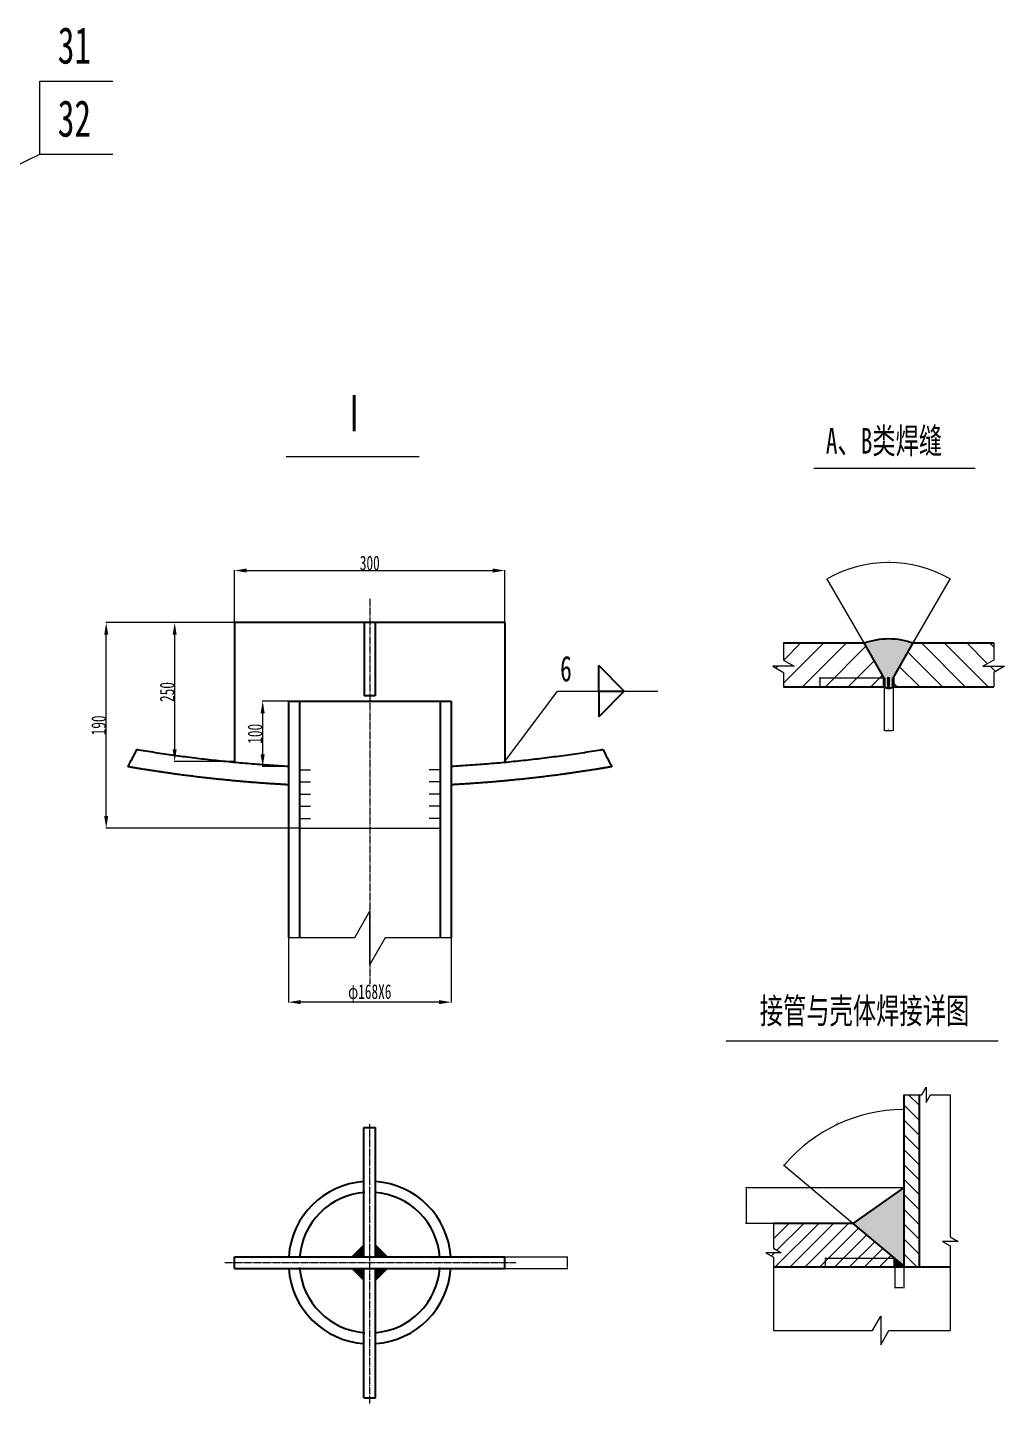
# Model space of a CAD drawing. Header units: millimetres. Extents: x -8910 to 8910, y -12615 to 12615.
# Drawn here: x -1624 to 2386, y -1146 to 4503 of the extents above; entities that cross this region are included whole.
import ezdxf

# ---------------------------------------------------------------- set-up
doc = ezdxf.new("R2010")
doc.units = ezdxf.units.MM
doc.linetypes.add('EB_DASHDOT', pattern=[39, 30, -3, 3, -3])
for name, color, linetype, lineweight in [('CAXA0', 7, 'Continuous', 35), ('CAXA1', 1, 'EB_DASHDOT', 25), ('CAXA3', 7, 'Continuous', 25), ('CAXA4', 2, 'Continuous', 25), ('CAXA5', 4, 'Continuous', 25)]:
    doc.layers.add(name, color=color, linetype=linetype, lineweight=lineweight)
doc.styles.add('标准', font='SIMFANG.TTF', dxfattribs={"width": 0.667})
doc.dimstyles.new('标准', dxfattribs={"dimtxt": 3.5, "dimasz": 3.5, "dimexe": 2, "dimexo": 0, "dimtad": 1, "dimdec": 1, "dimdsep": 46, "dimtxsty": '标准', "dimcen": 0, "dimdle": 4, "dimazin": 2, "dimtfac": 1, "dimtdec": 1, "dimtmove": 0, "dimatfit": 3, "dimldrblk": 'NONE', "dimfxl": 1, "dimtolj": 1, "dimtzin": 0, "dimarcsym": 0})

# ---------------------------------------------------------------- blocks, each defined once
blk = doc.blocks.new('*D146')
at = {"layer": 'CAXA4', "color": 0, "lineweight": -2}
for p, q in [((-553.4, 765.8), (-553.4, 499.7)), ((114.1, 765.8), (114.1, 499.7)), ((64.1, 501.7), (-503.4, 501.7))]:
    blk.add_line(p, q, dxfattribs=at)
at = {"layer": 'CAXA4', "color": 0}
for points in [[(-503.4, 510.1), (-503.4, 493.4), (-553.4, 501.7)], [(64.1, 510.1), (64.1, 493.4), (114.1, 501.7)]]:
    blk.add_solid(points, dxfattribs=at)
at = {"layer": 'Defpoints', "color": 0}
for p in [(-553.4, 765.8), (114.1, 765.8), (-553.4, 501.7)]:
    blk.add_point(p, dxfattribs=at)
at = {"layer": 'CAXA4', "color": 0, "insert": (-219.6, 536.9), "char_height": 60, "attachment_point": 5, "style": '标准'}
blk.add_mtext('\\A1;\\fFangSong_GB2312;φ168X6', dxfattribs=at)
blk = doc.blocks.new('_None')
blk = doc.blocks.new('*D93')
at = {"layer": 'CAXA4', "color": 0, "lineweight": -2}
for p, q in [((-774.6, 2059.6), (-1303.5, 2059.6)), ((-1301.5, 1265.9), (-1301.5, 2009.6)), ((-508.4, 1215.9), (-1303.5, 1215.9))]:
    blk.add_line(p, q, dxfattribs=at)
at = {"layer": 'CAXA4', "color": 0}
for points in [[(-1309.8, 2009.6), (-1293.1, 2009.6), (-1301.5, 2059.6)], [(-1309.8, 1265.9), (-1293.1, 1265.9), (-1301.5, 1215.9)]]:
    blk.add_solid(points, dxfattribs=at)
at = {"layer": 'Defpoints', "color": 0}
for p in [(-1301.5, 2059.6), (-774.6, 2059.6), (-508.4, 1215.9)]:
    blk.add_point(p, dxfattribs=at)
at = {"layer": 'CAXA4', "color": 0, "insert": (-1332.1, 1637.8), "char_height": 60, "attachment_point": 5, "rotation": 90, "style": '标准'}
blk.add_mtext('\\A1;\\fFangSong_GB2312;190', dxfattribs=at)
blk = doc.blocks.new('*D92')
at = {"layer": 'CAXA4', "color": 0, "lineweight": -2}
for p, q in [((-774.6, 2059.6), (-1022.5, 2059.6)), ((-1020.5, 2009.6), (-1020.5, 1539.9)), ((-774.6, 1489.9), (-1022.5, 1489.9))]:
    blk.add_line(p, q, dxfattribs=at)
at = {"layer": 'CAXA4', "color": 0}
for points in [[(-1028.9, 2009.6), (-1012.2, 2009.6), (-1020.5, 2059.6)], [(-1028.9, 1539.9), (-1012.2, 1539.9), (-1020.5, 1489.9)]]:
    blk.add_solid(points, dxfattribs=at)
at = {"layer": 'Defpoints', "color": 0}
for p in [(-774.6, 2059.6), (-1020.5, 1489.9), (-774.6, 1489.9)]:
    blk.add_point(p, dxfattribs=at)
at = {"layer": 'CAXA4', "color": 0, "insert": (-1051.2, 1774.8), "char_height": 60, "attachment_point": 5, "rotation": 90, "style": '标准'}
blk.add_mtext('\\A1;{\\fFangSong_GB2312|b0|i0|c134|p0;250}', dxfattribs=at)
blk = doc.blocks.new('*D94')
at = {"layer": 'CAXA4', "color": 0, "lineweight": -2}
for p, q in [((-774.6, 2059.6), (-774.6, 2275.5)), ((-724.6, 2273.5), (285.4, 2273.5)), ((335.4, 2059.6), (335.4, 2275.5))]:
    blk.add_line(p, q, dxfattribs=at)
at = {"layer": 'CAXA4', "color": 0}
for points in [[(-724.6, 2281.8), (-724.6, 2265.1), (-774.6, 2273.5)], [(285.4, 2281.8), (285.4, 2265.1), (335.4, 2273.5)]]:
    blk.add_solid(points, dxfattribs=at)
at = {"layer": 'Defpoints', "color": 0}
for p in [(335.4, 2273.5), (-774.6, 2059.6), (335.4, 2059.6)]:
    blk.add_point(p, dxfattribs=at)
at = {"layer": 'CAXA4', "color": 0, "insert": (-219.6, 2304.1), "char_height": 60, "attachment_point": 5, "style": '标准'}
blk.add_mtext('\\A1;\\fFangSong_GB2312;300', dxfattribs=at)
blk = doc.blocks.new('CAXBLOCK89', base_point=(551.4, 1778))
at = {"layer": 'CAXA3', "color": 0, "linetype": 'Continuous', "lineweight": 25}
blk.add_line((335.4, 1489.9), (551.4, 1778), dxfattribs=at)
at = {"layer": 'CAXA4', "color": 0, "linetype": 'Continuous', "lineweight": 35}
for p, q in [((720.1, 1778), (720.1, 1883)), ((825.1, 1778), (720.1, 1883)), ((720.1, 1778), (825.1, 1778)), ((720.1, 1778), (825.1, 1778)), ((720.1, 1778), (720.1, 1673)), ((825.1, 1778), (720.1, 1673))]:
    blk.add_line(p, q, dxfattribs=at)
at = {"layer": 'CAXA4', "color": 0, "linetype": 'Continuous', "lineweight": 25}
blk.add_line((551.4, 1778), (962.3, 1778), dxfattribs=at)
at = {"layer": 'CAXA4', "color": 0, "linetype": 'Continuous', "lineweight": 25, "insert": (561.9, 1923.4), "char_height": 105, "attachment_point": 1, "style": '标准'}
blk.add_mtext('\\fFangSong_GB2312;6', dxfattribs=at)
blk = doc.blocks.new('*D161')
at = {"layer": 'CAXA4', "color": 0, "lineweight": -2}
for p, q in [((335.4, -543.3), (593.6, -543.3)), ((591.6, -587.8), (591.6, -546.8)), ((335.4, -591.3), (593.6, -591.3))]:
    blk.add_line(p, q, dxfattribs=at)
at = {"layer": 'CAXA4', "color": 0}
for points in [[(591, -546.8), (592.2, -546.8), (591.6, -543.3)], [(591, -587.8), (592.2, -587.8), (591.6, -591.3)]]:
    blk.add_solid(points, dxfattribs=at)
at = {"layer": 'Defpoints', "color": 0}
for p in [(335.4, -543.3), (591.6, -543.3), (335.4, -591.3)]:
    blk.add_point(p, dxfattribs=at)
at = {"layer": 'CAXA4', "color": 0, "insert": (589.2, -567.3), "char_height": 3.5, "attachment_point": 5, "rotation": 90, "style": '标准'}
blk.add_mtext('\\A1;\\fFangSong_GB2312;6', dxfattribs=at)
blk = doc.blocks.new('*D162')
at = {"layer": 'CAXA4', "color": 0, "lineweight": -2}
for p, q in [((1936.3, -568.6), (1936.3, -672.3)), ((1972.3, -568.6), (1972.3, -672.3)), ((1939.8, -670.3), (1968.8, -670.3))]:
    blk.add_line(p, q, dxfattribs=at)
at = {"layer": 'CAXA4', "color": 0}
for points in [[(1939.8, -669.7), (1939.8, -670.9), (1936.3, -670.3)], [(1968.8, -669.7), (1968.8, -670.9), (1972.3, -670.3)]]:
    blk.add_solid(points, dxfattribs=at)
at = {"layer": 'Defpoints', "color": 0}
for p in [(1936.3, -568.6), (1972.3, -568.6), (1972.3, -670.3)]:
    blk.add_point(p, dxfattribs=at)
at = {"layer": 'CAXA4', "color": 0, "insert": (1954.3, -667.9), "char_height": 3.5, "attachment_point": 5, "style": '标准'}
blk.add_mtext('\\A1;\\fFangSong_GB2312;2+0.5', dxfattribs=at)
blk = doc.blocks.new('CAXBLOCK92', base_point=(1697.7, -474.4))
at = {"layer": 'CAXA5', "color": 0, "linetype": 'Continuous', "lineweight": 25}
for p, q in [((1437.4, -470.1), (1501, -406.5)), ((1437.4, -409.1), (1439.9, -406.5)), ((1443.3, -586.4), (1623.2, -406.5)), ((1451.7, -516.9), (1562.1, -406.5)), ((1504.4, -586.4), (1684.3, -406.5)), ((1565.5, -586.4), (1745.4, -406.5)), ((1626.6, -586.4), (1787.1, -425.9)), ((1687.7, -586.4), (1820.3, -453.8)), ((1748.8, -586.4), (1853.5, -481.7)), ((1428.8, -539.8), (1441.9, -526.7)), ((1809.9, -586.4), (1886.7, -509.6)), ((1871, -586.4), (1919.9, -537.4)), ((1932.1, -586.4), (1936.2, -582.2))]:
    blk.add_line(p, q, dxfattribs=at)
blk = doc.blocks.new('CAXBLOCK93', base_point=(2036.9, -390.6))
at = {"layer": 'CAXA5', "color": 0, "linetype": 'Continuous', "lineweight": 25}
for p, q in [((2035.3, 78.2), (1992.9, 120.5)), ((2035.3, 17.1), (1972.3, 80.1)), ((2035.3, -44), (1972.3, 19)), ((2035.3, -105.1), (1972.3, -42.1)), ((2035.3, -166.2), (1972.3, -103.2)), ((2035.3, -227.3), (1972.3, -164.3)), ((2035.3, -288.4), (1972.3, -225.4)), ((2035.3, -349.5), (1972.3, -286.5)), ((2035.3, -410.6), (1972.3, -347.6)), ((2035.3, -471.7), (1972.3, -408.7)), ((2035.3, -532.8), (1972.3, -469.8)), ((2027.8, -586.4), (1972.3, -530.9))]:
    blk.add_line(p, q, dxfattribs=at)
blk = doc.blocks.new('*D163')
at = {"layer": 'CAXA4', "color": 0, "lineweight": -2}
for p, q in [((1972.3, -165.3), (1972.3, 62.4)), ((1763.9, -406.5), (1479.1, -167.6))]:
    blk.add_line(p, q, dxfattribs=at)
blk.add_arc((1972.3, -581.3), 641.7, 90.3125, 139.6875, dxfattribs=at)
at = {"layer": 'CAXA4', "color": 0}
for points in [[(1968.7, 61), (1968.8, 59.8), (1972.3, 60.4)], [(1483.4, -166.5), (1482.5, -165.8), (1480.7, -168.8)]]:
    blk.add_solid(points, dxfattribs=at)
at = {"layer": 'Defpoints', "color": 0}
for p in [(1788.2, 33.4), (1972.3, -165.3), (1763.9, -406.5), (1972.3, -581.3), (1972.3, -586.4)]:
    blk.add_point(p, dxfattribs=at)
at = {"layer": 'CAXA4', "color": 0, "insert": (1699, 4.7), "char_height": 3.5, "attachment_point": 5, "rotation": 25, "style": '标准'}
blk.add_mtext('\\A1;\\fFangSong_GB2312;50{%%D}\\S+5%d^ +5%d;', dxfattribs=at)
blk = doc.blocks.new('*D164')
at = {"layer": 'CAXA4', "color": 0, "lineweight": -2}
for p, q in [((1819.3, -260.7), (1322.8, -260.7)), ((1324.8, -264.2), (1324.8, -403)), ((1763.9, -406.5), (1322.8, -406.5))]:
    blk.add_line(p, q, dxfattribs=at)
at = {"layer": 'CAXA4', "color": 0}
for points in [[(1324.2, -264.2), (1325.4, -264.2), (1324.8, -260.7)], [(1324.2, -403), (1325.4, -403), (1324.8, -406.5)]]:
    blk.add_solid(points, dxfattribs=at)
at = {"layer": 'Defpoints', "color": 0}
for p in [(1819.3, -260.7), (1324.8, -406.5), (1763.9, -406.5)]:
    blk.add_point(p, dxfattribs=at)
at = {"layer": 'CAXA4', "color": 0, "insert": (1322.4, -333.6), "char_height": 3.5, "attachment_point": 5, "rotation": 90, "style": '标准'}
blk.add_mtext('\\A1;\\fFangSong_GB2312;6', dxfattribs=at)
blk = doc.blocks.new('*D165')
at = {"layer": 'CAXA4', "color": 0, "lineweight": -2}
for p, q in [((1936.3, -550.6), (1648.2, -550.6)), ((1650.2, -554.1), (1650.2, -583.1)), ((1936.3, -586.6), (1648.2, -586.6))]:
    blk.add_line(p, q, dxfattribs=at)
at = {"layer": 'CAXA4', "color": 0}
for points in [[(1649.6, -554.1), (1650.8, -554.1), (1650.2, -550.6)], [(1649.6, -583.1), (1650.8, -583.1), (1650.2, -586.6)]]:
    blk.add_solid(points, dxfattribs=at)
at = {"layer": 'Defpoints', "color": 0}
for p in [(1936.3, -550.6), (1650.2, -586.6), (1936.3, -586.6)]:
    blk.add_point(p, dxfattribs=at)
at = {"layer": 'CAXA4', "color": 0, "insert": (1645.7, -568.6), "char_height": 3.5, "attachment_point": 5, "rotation": 90, "style": '标准'}
blk.add_mtext('\\A1;\\fFangSong_GB2312;1\\S+0.5^ -0.5;', dxfattribs=at)
blk = doc.blocks.new('*D166')
at = {"layer": 'CAXA4', "color": 0, "lineweight": -2}
for p, q in [((1809.1, 1976.1), (1656.5, 2240.3)), ((2011.4, 1976.1), (2163.9, 2240.3))]:
    blk.add_line(p, q, dxfattribs=at)
blk.add_arc((1910.2, 1800.9), 505.4, 60.3968, 119.6032, dxfattribs=at)
at = {"layer": 'CAXA4', "color": 0}
for points in [[(1660.8, 2239.8), (1660.3, 2240.8), (1657.5, 2238.6)], [(2160.2, 2240.8), (2159.6, 2239.8), (2162.9, 2238.6)]]:
    blk.add_solid(points, dxfattribs=at)
at = {"layer": 'Defpoints', "color": 0}
for p in [(1998, 2298.6), (1809.1, 1976.1), (2011.4, 1976.1), (1892.2, 1832.1), (1928.2, 1832.1)]:
    blk.add_point(p, dxfattribs=at)
at = {"layer": 'CAXA4', "color": 0, "insert": (1910.2, 2311.2), "char_height": 3.5, "attachment_point": 5, "style": '标准'}
blk.add_mtext('\\A1;\\fFangSong_GB2312;60{%%D}\\S+5%d^ +5%d;', dxfattribs=at)
blk = doc.blocks.new('*D167')
at = {"layer": 'CAXA4', "color": 0, "lineweight": -2}
for p, q in [((1892.2, 1832.1), (1892.2, 1614.8)), ((1928.2, 1832.1), (1928.2, 1614.8)), ((1895.7, 1616.8), (1924.7, 1616.8))]:
    blk.add_line(p, q, dxfattribs=at)
at = {"layer": 'CAXA4', "color": 0}
for points in [[(1895.7, 1617.3), (1895.7, 1616.2), (1892.2, 1616.8)], [(1924.7, 1617.3), (1924.7, 1616.2), (1928.2, 1616.8)]]:
    blk.add_solid(points, dxfattribs=at)
at = {"layer": 'Defpoints', "color": 0}
for p in [(1892.2, 1832.1), (1928.2, 1832.1), (1928.2, 1616.8)]:
    blk.add_point(p, dxfattribs=at)
at = {"layer": 'CAXA4', "color": 0, "insert": (1910.2, 1621.2), "char_height": 3.5, "attachment_point": 5, "style": '标准'}
blk.add_mtext('\\A1;\\fFangSong_GB2312;1\\S+1^ -1;', dxfattribs=at)
blk = doc.blocks.new('*D168')
at = {"layer": 'CAXA4', "color": 0, "lineweight": -2}
for p, q in [((1892.2, 1832.1), (1625.1, 1832.1)), ((1627.1, 1828.6), (1627.1, 1799.6)), ((1892.2, 1796.1), (1625.1, 1796.1))]:
    blk.add_line(p, q, dxfattribs=at)
at = {"layer": 'CAXA4', "color": 0}
for points in [[(1626.5, 1828.6), (1627.6, 1828.6), (1627.1, 1832.1)], [(1626.5, 1799.6), (1627.6, 1799.6), (1627.1, 1796.1)]]:
    blk.add_solid(points, dxfattribs=at)
at = {"layer": 'Defpoints', "color": 0}
for p in [(1892.2, 1832.1), (1627.1, 1796.1), (1892.2, 1796.1)]:
    blk.add_point(p, dxfattribs=at)
at = {"layer": 'CAXA4', "color": 0, "insert": (1622.6, 1814.1), "char_height": 3.5, "attachment_point": 5, "rotation": 90, "style": '标准'}
blk.add_mtext('\\A1;\\fFangSong_GB2312;1.5\\S+1^ -1;', dxfattribs=at)
blk = doc.blocks.new('CAXBLOCK105', base_point=(2139.5, 1890.9))
at = {"layer": 'CAXA5', "color": 0, "linetype": 'Continuous', "lineweight": 25}
for p, q in [((2131.4, 1796.1), (1989.4, 1938.1)), ((2224.8, 1796.1), (2044.8, 1976.1)), ((2318.1, 1796.1), (2138.1, 1976.1)), ((2316.3, 1891.2), (2231.5, 1976.1)), ((2341.6, 1959.3), (2324.8, 1976.1)), ((2038.1, 1796.1), (1955.3, 1878.9)), ((2348.4, 1859.1), (2327.1, 1880.4)), ((1944.8, 1796.1), (1928.2, 1812.6))]:
    blk.add_line(p, q, dxfattribs=at)
blk = doc.blocks.new('CAXBLOCK106', base_point=(1631.8, 1882.6))
at = {"layer": 'CAXA5', "color": 0, "linetype": 'Continuous', "lineweight": 25}
for p, q in [((1478.9, 1811.1), (1643.8, 1976.1)), ((1479.6, 1905.2), (1550.4, 1976.1)), ((1557.1, 1796.1), (1737.1, 1976.1)), ((1650.5, 1796.1), (1816.9, 1962.5)), ((1447.5, 1873.1), (1454.8, 1880.4)), ((1743.8, 1796.1), (1851.1, 1903.3)), ((1837.1, 1796.1), (1885.2, 1844.2))]:
    blk.add_line(p, q, dxfattribs=at)
blk = doc.blocks.new('CAXBLOCK175', base_point=(-1129.8, 3982.8))
at = {"layer": 'CAXA3', "linetype": 'Continuous', "lineweight": 25}
blk.add_hatch(color=0, dxfattribs=at).paths.add_polyline_path([(-2891.4, 3262.7), (-2891.5, 3264.4), (-2891.9, 3266.1), (-2892.6, 3267.8), (-2893.5, 3269.3), (-2894.7, 3270.6), (-2896, 3271.8), (-2897.5, 3272.7), (-2899.1, 3273.4), (-2900.9, 3273.8), (-2902.6, 3273.9), (-2904.4, 3273.8), (-2906.1, 3273.4), (-2907.7, 3272.7), (-2909.2, 3271.8), (-2910.6, 3270.6), (-2911.7, 3269.3), (-2912.6, 3267.8), (-2913.3, 3266.1), (-2913.7, 3264.4), (-2913.9, 3262.7), (-2913.7, 3260.9), (-2913.3, 3259.2), (-2912.6, 3257.5), (-2911.7, 3256), (-2910.6, 3254.7), (-2909.2, 3253.6), (-2907.7, 3252.6), (-2906.1, 3252), (-2904.4, 3251.5), (-2902.6, 3251.4), (-2900.9, 3251.5), (-2899.1, 3252), (-2897.5, 3252.6), (-2896, 3253.6), (-2894.7, 3254.7), (-2893.5, 3256), (-2892.6, 3257.5), (-2891.9, 3259.2), (-2891.5, 3260.9)], flags=0)
at = {"layer": 'CAXA3', "color": 0, "linetype": 'Continuous', "lineweight": 25}
for p, q in [((-2902.6, 3262.7), (-1429.8, 3982.8)), ((-1429.8, 3982.8), (-1129.8, 3982.8))]:
    blk.add_line(p, q, dxfattribs=at)
at = {"layer": 'CAXA3', "color": 0, "linetype": 'Continuous', "lineweight": 25, "insert": (-1355.8, 4204.4), "char_height": 150, "attachment_point": 1, "style": '标准'}
blk.add_mtext('\\fFangSong_GB2312;32', dxfattribs=at)
blk = doc.blocks.new('CAXBLOCK176', base_point=(-1129.8, 4282.8))
at = {"layer": 'CAXA3', "color": 0, "linetype": 'Continuous', "lineweight": 25}
for p, q in [((-1429.8, 3982.8), (-1429.8, 4282.8)), ((-1429.8, 4282.8), (-1129.8, 4282.8))]:
    blk.add_line(p, q, dxfattribs=at)
at = {"layer": 'CAXA3', "color": 0, "linetype": 'Continuous', "lineweight": 25, "insert": (-1355.8, 4504.4), "char_height": 150, "attachment_point": 1, "style": '标准'}
blk.add_mtext('\\fFangSong_GB2312;31', dxfattribs=at)
blk = doc.blocks.new('CAXBLOCK174', base_point=(-2902.6, 3262.7))
at = {"layer": 'CAXA3', "color": 0}
for name, p in [('CAXBLOCK176', (-1129.8, 4282.8)), ('CAXBLOCK175', (-1129.8, 3982.8))]:
    blk.add_blockref(name, p, dxfattribs=at)
blk = doc.blocks.new('*D156')
at = {"layer": 'CAXA4', "color": 0, "lineweight": -2}
for p, q in [((-553.4, 1737.9), (-661.3, 1737.9)), ((-659.3, 1687.9), (-659.3, 1519)), ((-553.4, 1469), (-661.3, 1469))]:
    blk.add_line(p, q, dxfattribs=at)
at = {"layer": 'CAXA4', "color": 0}
for points in [[(-667.6, 1687.9), (-650.9, 1687.9), (-659.3, 1737.9)], [(-667.6, 1519), (-650.9, 1519), (-659.3, 1469)]]:
    blk.add_solid(points, dxfattribs=at)
at = {"layer": 'Defpoints', "color": 0}
for p in [(-553.4, 1737.9), (-659.3, 1469), (-553.4, 1469)]:
    blk.add_point(p, dxfattribs=at)
at = {"layer": 'CAXA4', "color": 0, "insert": (-690.5, 1603.4), "char_height": 60, "attachment_point": 5, "rotation": 90, "style": '标准'}
blk.add_mtext('\\A1;100', dxfattribs=at)

msp = doc.modelspace()

# ---------------------------------------------------------------- hatches: boundary and pattern name
at = {"layer": 'CAXA0', "linetype": 'Continuous', "lineweight": 25}
for color, points in [(7, [(1892.23, 1832.06), (1892.23, 1796.06), (1896.8, 1793.47), (1901.39, 1791.59), (1905.89, 1790.44), (1910.23, 1790.06), (1914.55, 1790.43), (1919, 1791.58), (1923.5, 1793.46), (1927.95, 1796.06), (1928.23, 1796.24), (1928.23, 1832.06), (2011.37, 1976.06), (2011.88, 1976.06), (1999.44, 1980.19), (1986.91, 1983.8), (1974.31, 1986.88), (1961.7, 1989.42), (1949.09, 1991.41), (1936.53, 1992.85), (1924.03, 1993.73), (1911.63, 1994.06), (1898.96, 1993.81), (1886.19, 1992.99), (1873.34, 1991.58), (1860.45, 1989.61), (1847.55, 1987.06), (1834.66, 1983.94), (1821.83, 1980.27), (1809.09, 1976.06)]), (7, [(1763.92, -406.52), (1972.25, -406.53), (1972.25, -330.33), (1972.25, -260.66)]), (7, [(1936.21, -551.09), (1972.25, -581.33), (1972.25, -483.06), (1972.25, -406.7), (1972.25, -406.53), (1763.92, -406.52)]), (256, [(-291.61, -543.29), (-243.61, -543.29), (-243.61, -495.29)]), (256, [(-147.61, -543.29), (-195.61, -543.29), (-195.61, -495.29)]), (256, [(-291.61, -591.29), (-243.61, -591.29), (-243.61, -639.29)]), (256, [(-147.61, -591.29), (-195.61, -591.29), (-195.61, -639.29)])]:
    msp.add_hatch(color=color, dxfattribs=at).paths.add_polyline_path(points, flags=0)
at = {"layer": 'CAXA0', "linetype": 'Continuous', "lineweight": 50}
msp.add_hatch(color=7, dxfattribs=at).paths.add_polyline_path([(1936.21, -586.36), (1972.25, -586.36), (1972.25, -581.33), (1936.21, -551.09)], flags=0)

# ---------------------------------------------------------------- linework, layer by layer
at = {"layer": 'CAXA0'}
for p, q in [((-774.61, 2059.64), (-774.61, 1489.95)), ((335.39, 2059.64), (-774.61, 2059.64)), ((-242.11, 2059.64), (-242.11, 1759.66)), ((-197.11, 2059.64), (-197.11, 1759.66)), ((335.39, 2059.64), (335.39, 1489.95)), ((-553.36, 1737.91), (-553.36, 765.82)), ((-553.36, 1737.91), (114.14, 1737.91)), ((-508.36, 1737.91), (-508.36, 765.82)), ((69.14, 1737.91), (69.14, 765.82)), ((114.14, 1737.91), (114.14, 765.82)), ((-243.61, -12.29), (-195.61, -12.29)), ((-243.61, -543.29), (-243.61, -12.29)), ((-195.61, -543.29), (-195.61, -12.29)), ((-291.61, -543.29), (-243.61, -495.29)), ((-147.61, -543.29), (-195.61, -495.29)), ((-774.61, -543.29), (335.39, -543.29)), ((-774.61, -591.29), (-774.61, -543.29)), ((335.39, -591.29), (335.39, -543.29)), ((-774.61, -591.29), (335.39, -591.29)), ((-291.61, -591.29), (-243.61, -639.29)), ((-243.61, -1122.29), (-243.61, -591.29)), ((-195.61, -1122.29), (-195.61, -591.29)), ((-147.61, -591.29), (-195.61, -639.29)), ((-243.61, -1122.29), (-195.61, -1122.29))]:
    msp.add_line(p, q, dxfattribs=at)
at = {"layer": 'CAXA0', "color": 7}
for p, q in [((1892.23, 1832.06), (1809.09, 1976.06)), ((1928.23, 1832.06), (2011.37, 1976.06)), ((1763.92, -406.52), (1972.25, -260.66)), ((1972.25, -581.33), (1763.92, -406.52))]:
    msp.add_line(p, q, dxfattribs=at)
at = {"layer": 'CAXA0', "color": 7, "linetype": 'Continuous', "lineweight": 50}
for p, q in [((1892.23, 1796.06), (1892.23, 1832.06)), ((1928.23, 1796.06), (1928.23, 1832.06)), ((1936.21, -586.36), (1936.21, -550.61))]:
    msp.add_line(p, q, dxfattribs=at)
at = {"layer": 'CAXA0', "color": 7, "linetype": 'Continuous', "lineweight": 35}
for p, q in [((1478.87, 1796.06), (1892.23, 1796.06)), ((1927.95, 1796.06), (2341.59, 1796.06)), ((1972.25, 120.55), (1972.25, -586.36)), ((2035.25, 120.55), (2035.25, -586.36)), ((1763.92, -406.52), (1437.37, -406.51)), ((2165.89, -586.36), (1437.37, -586.36))]:
    msp.add_line(p, q, dxfattribs=at)
at = {"layer": 'CAXA0'}
for radius, start, end in [(333.75, 94.12371, 175.87629), (288.75, 94.12371, 175.87629), (288.75, 4.12371, 85.87629), (333.75, 4.12371, 85.87629), (333.75, 184.12371, 265.87629), (288.75, 184.12371, 265.87629), (288.75, 274.12371, 355.87629), (333.75, 274.12371, 355.87629)]:
    msp.add_arc((-219.61, -567.29), radius, start, end, dxfattribs=at)
at = {"layer": 'CAXA0', "color": 7, "linetype": 'Continuous', "lineweight": 35}
for points, knots in [([(1809.09, 1976.06), (1841.81, 1987.63), (1910.82, 2000.59), (1979.85, 1987.42), (2011.88, 1976.06)], [0, 0, 0, 0, 104.675834, 206.9407472, 206.9407472, 206.9407472, 206.9407472]), ([(1892.23, 1796.06), (1897.55, 1792.63), (1910.2, 1787.51), (1922.81, 1792.58), (1928.23, 1796.24)], [0, 0, 0, 0, 19.310069, 38.5087237, 38.5087237, 38.5087237, 38.5087237])]:
    msp.add_open_spline(points, degree=3, knots=knots, dxfattribs=at)
at = {"layer": 'CAXA0'}
for points, weights, degree, knots in [([(-197.11, 1759.66), (-208.36, 1759.62), (-219.61, 1759.62), (-230.86, 1759.62), (-242.11, 1759.66)], [0.996914597375, 0.998449086367, 1, 0.998449086367, 0.996914597375], 2, [0, 0, 0, 22.5000396, 22.5000396, 45.0000791, 45.0000791, 45.0000791]), ([(-553.36, 1393.84), (-579.49, 1395.28), (-652.71, 1399.81), (-820.71, 1413.32), (-1015.11, 1436.12), (-1160.86, 1459.12), (-1212.93, 1468.12)], [0.958982191463, 0.956055255622, 0.947785336102, 0.931086357934, 0.913720086525, 0.902517543855, 0.898758472348], 3, [0, 0, 0, 0, 79.817599, 221.9943294, 506.3477904, 664.1065756, 664.1065756, 664.1065756, 664.1065756]), ([(773.71, 1468.12), (721.64, 1459.12), (575.89, 1436.12), (381.49, 1413.32), (213.49, 1399.81), (140.27, 1395.28), (114.14, 1393.84)], [0.898758472348, 0.902517543855, 0.913720086525, 0.931086357934, 0.947785336102, 0.956055255622, 0.958982191463], 3, [0, 0, 0, 0, 157.7587852, 442.1122462, 584.2889766, 664.1065756, 664.1065756, 664.1065756, 664.1065756])]:
    msp.add_rational_spline(points, weights, degree=degree, knots=knots, dxfattribs=at)
for points in [[(-1177.67, 1538.19), (-1188.3, 1514.56), (-1201.01, 1491.5), (-1212.93, 1468.12)], [(738.45, 1538.19), (749.08, 1514.56), (761.79, 1491.5), (773.71, 1468.12)]]:
    msp.add_open_spline(points, degree=3, dxfattribs=at)
for points, weights in [([(-553.36, 1468.95), (-872.94, 1486.84), (-1177.67, 1538.19)], [0.958304177373, 0.923621229693, 0.900421793467]), ([(738.45, 1538.19), (433.72, 1486.84), (114.14, 1468.95)], [0.900421793467, 0.923621229693, 0.958304177373])]:
    msp.add_rational_spline(points, weights, degree=2, dxfattribs=at)
at = {"layer": 'CAXA1', "linetype": 'EB_DASHDOT', "lineweight": 25}
for p, q in [((-219.61, 2157.46), (-219.61, 575)), ((-219.61, -1145.81), (-219.61, 1.27)), ((-814.33, -567.29), (379.85, -567.29))]:
    msp.add_line(p, q, dxfattribs=at)
at = {"layer": 'CAXA1', "color": 7, "linetype": 'Continuous', "lineweight": 50}
msp.add_line((1910.23, 1792.46), (1910.23, 1835.66), dxfattribs=at)
at = {"layer": 'CAXA3'}
for p, q in [((-563.4, 2742.08), (-16.62, 2742.08)), ((-508.36, 1455.73), (-463.08, 1455.73)), ((69.14, 1455.73), (23.86, 1455.73)), ((-508.36, 1405.73), (-463.08, 1405.73)), ((-508.36, 1355.73), (-463.08, 1355.73)), ((69.14, 1405.73), (23.86, 1405.73)), ((69.14, 1355.73), (23.86, 1355.73)), ((-508.36, 1305.73), (-463.08, 1305.73)), ((69.14, 1305.73), (23.86, 1305.73)), ((-508.36, 1255.73), (-463.08, 1255.73)), ((69.14, 1255.73), (23.86, 1255.73)), ((-508.36, 1215.89), (69.14, 1215.89))]:
    msp.add_line(p, q, dxfattribs=at)
at = {"layer": 'CAXA3', "color": 7, "linetype": 'Continuous', "lineweight": 25}
for p, q in [((1603.43, 2693.98), (2265.49, 2693.98)), ((1243.06, 343.48), (2360.21, 343.48)), ((2163.43, 120.55), (2163.43, -97.89)), ((1967.84, -260.66), (1819.33, -260.66)), ((1437.37, -796.39), (1437.37, -845.66))]:
    msp.add_line(p, q, dxfattribs=at)
at = {"layer": 'CAXA3', "color": 7, "linetype": 'Continuous', "lineweight": 35}
for p, q in [((1478.87, 1976.06), (1809.09, 1976.06)), ((2011.37, 1976.06), (2341.59, 1976.06))]:
    msp.add_line(p, q, dxfattribs=at)
at = {"layer": 'CAXA3', "color": 7, "linetype": 'Continuous', "lineweight": 25}
for points in [[(1478.87, 1976.06), (1478.87, 1905.59), (1522.97, 1880.39), (1434.77, 1880.39), (1478.87, 1855.19), (1478.87, 1796.06)], [(2341.59, 1976.06), (2341.59, 1905.59), (2297.49, 1880.39), (2385.69, 1880.39), (2341.59, 1855.19), (2341.59, 1796.06)], [(1972.25, 120.55), (2046.33, 120.55), (2064.33, 152.05), (2064.33, 89.05), (2082.33, 120.55), (2163.43, 120.55)], [(2163.43, -97.89), (2163.43, -120.39), (2163.43, -462.39), (2194.93, -480.39), (2131.93, -480.39), (2163.43, -498.39), (2163.43, -840.39), (2163.43, -845.66)], [(1437.37, -406.51), (1437.37, -508.72), (1468.87, -526.72), (1405.87, -526.72), (1437.37, -544.72), (1437.37, -773.89), (1437.37, -796.39)], [(1437.37, -845.66), (1844.09, -845.66), (1877.69, -786.86), (1877.69, -904.46), (1911.29, -845.66), (2163.43, -845.66)]]:
    msp.add_lwpolyline(points, dxfattribs=at)
at = {"layer": 'CAXA3', "linetype": 'Continuous', "lineweight": 25}
msp.add_lwpolyline([(114.14, 765.82), (-156.61, 765.82), (-219.61, 655.57), (-219.61, 876.07), (-282.61, 765.82), (-553.36, 765.82)], dxfattribs=at)

# ---------------------------------------------------------------- block references
at = {"layer": 'CAXA3'}
msp.add_blockref('CAXBLOCK174', (-3047, 3262.66), dxfattribs=at)
at = {"layer": 'CAXA4'}
msp.add_blockref('CAXBLOCK89', (551.39, 1778.01), dxfattribs=at)
at = {"layer": 'CAXA5', "color": 7}
for name, p in [('CAXBLOCK106', (1631.81, 1882.57)), ('CAXBLOCK105', (2139.49, 1890.85)), ('CAXBLOCK93', (2036.86, -390.61)), ('CAXBLOCK92', (1697.74, -474.42))]:
    msp.add_blockref(name, p, dxfattribs=at)

# ---------------------------------------------------------------- texts
at = {"layer": 'CAXA4', "linetype": 'Continuous', "lineweight": 25, "insert": (-352.17, 2994.52), "char_height": 150, "attachment_point": 1, "style": '标准'}
msp.add_mtext('\\fFangSong_GB2312;Ⅰ', dxfattribs=at)
at = {"layer": 'CAXA4', "color": 7, "linetype": 'Continuous', "lineweight": 25, "char_height": 105, "attachment_point": 1, "style": '标准'}
for s, insert in [('\\fFangSong_GB2312;A、B类焊缝', (1652.48, 2858.72)), ('\\fFangSong_GB2312;接管与壳体焊接详图', (1381.18, 518.89))]:
    msp.add_mtext(s, dxfattribs=dict(at, insert=insert))

# ---------------------------------------------------------------- dimensions: what is measured, and where the dimension line sits
at = {"layer": 'CAXA4'}
for base, p1, p2, text, picture, middle in [((335.39, 2273.48), (-774.61, 2059.64), (335.39, 2059.64), '\\fFangSong_GB2312;300', '*D94', (-219.61, 2304.1)), ((-553.36, 501.74), (114.14, 765.82), (-553.36, 765.82), '\\fFangSong_GB2312;φ168X6', '*D146', (-219.61, 536.9))]:
    dim = msp.add_linear_dim(base=base, p1=p1, p2=p2, text=text, dimstyle='标准', override={"dimtxt": 60, "dimasz": 50}, dxfattribs=at)
    dim.commit()
    dim.dimension.update_dxf_attribs({"geometry": picture, "text_midpoint": middle})
at = {"layer": 'CAXA4', "color": 7}
for base, line1, line2, text, picture, middle in [((1998, 2298.63), ((1892.23, 1832.06), (1809.09, 1976.06)), ((1928.23, 1832.06), (2011.37, 1976.06)), '\\fFangSong_GB2312;60{%%D}\\S+5%d^ +5%d;', '*D166', (1910.23, 2311.17)), ((1788.2, 33.43), ((1972.25, -581.33), (1763.92, -406.52)), ((1972.25, -165.28), (1972.25, -586.36)), '\\fFangSong_GB2312;50{%%D}\\S+5%d^ +5%d;', '*D163', (1699, 4.67))]:
    dim = msp.add_angular_dim_2l(base=base, line1=line1, line2=line2, text=text, dimstyle='标准', dxfattribs=at)
    dim.commit()
    dim.dimension.update_dxf_attribs({"geometry": picture, "text_midpoint": middle})
at = {"layer": 'CAXA4'}
for base, p1, p2, text, picture, middle in [((-1301.48, 2059.64), (-508.36, 1215.89), (-774.61, 2059.64), '\\fFangSong_GB2312;190', '*D93', (-1332.11, 1637.76)), ((-1020.54, 1489.95), (-774.61, 2059.64), (-774.61, 1489.95), '{\\fFangSong_GB2312|b0|i0|c134|p0;250}', '*D92', (-1051.16, 1774.79)), ((-659.25, 1468.95), (-553.36, 1737.91), (-553.36, 1468.95), '100', '*D156', (-690.51, 1603.43))]:
    dim = msp.add_linear_dim(base=base, p1=p1, p2=p2, angle=90, text=text, dimstyle='标准', override={"dimtxt": 60, "dimasz": 50}, dxfattribs=at)
    dim.commit()
    dim.dimension.update_dxf_attribs({"geometry": picture, "text_midpoint": middle})
at = {"layer": 'CAXA4', "color": 7}
for base, p1, p2, angle, text, picture, middle in [((1627.06, 1796.06), (1892.23, 1832.06), (1892.23, 1796.06), 90, '\\fFangSong_GB2312;1.5\\S+1^ -1;', '*D168', (1622.59, 1814.06)), ((1928.23, 1616.75), (1892.23, 1832.06), (1928.23, 1832.06), 180, '\\fFangSong_GB2312;1\\S+1^ -1;', '*D167', (1910.23, 1621.21)), ((1324.78, -406.52), (1819.33, -260.66), (1763.92, -406.52), 270, '\\fFangSong_GB2312;6', '*D164', (1322.4, -333.59)), ((1650.21, -586.64), (1936.25, -550.64), (1936.25, -586.64), 270, '\\fFangSong_GB2312;1\\S+0.5^ -0.5;', '*D165', (1645.67, -568.64))]:
    dim = msp.add_linear_dim(base=base, p1=p1, p2=p2, angle=angle, text=text, dimstyle='标准', dxfattribs=at)
    dim.commit()
    dim.dimension.update_dxf_attribs({"geometry": picture, "text_midpoint": middle})
at = {"layer": 'CAXA4'}
dim = msp.add_linear_dim(base=(591.61, -543.29), p1=(335.39, -591.29), p2=(335.39, -543.29), angle=90, text='\\fFangSong_GB2312;6', dimstyle='标准', dxfattribs=at)
dim.commit()
dim.dimension.update_dxf_attribs({"geometry": '*D161', "text_midpoint": (589.23, -567.29)})
at = {"layer": 'CAXA4', "color": 7}
dim = msp.add_linear_dim(base=(1972.25, -670.29), p1=(1936.25, -568.64), p2=(1972.25, -568.64), text='\\fFangSong_GB2312;2+0.5', dimstyle='标准', dxfattribs=at)
dim.commit()
dim.dimension.update_dxf_attribs({"geometry": '*D162', "text_midpoint": (1954.25, -667.92)})

doc.saveas('drawing.dxf')
